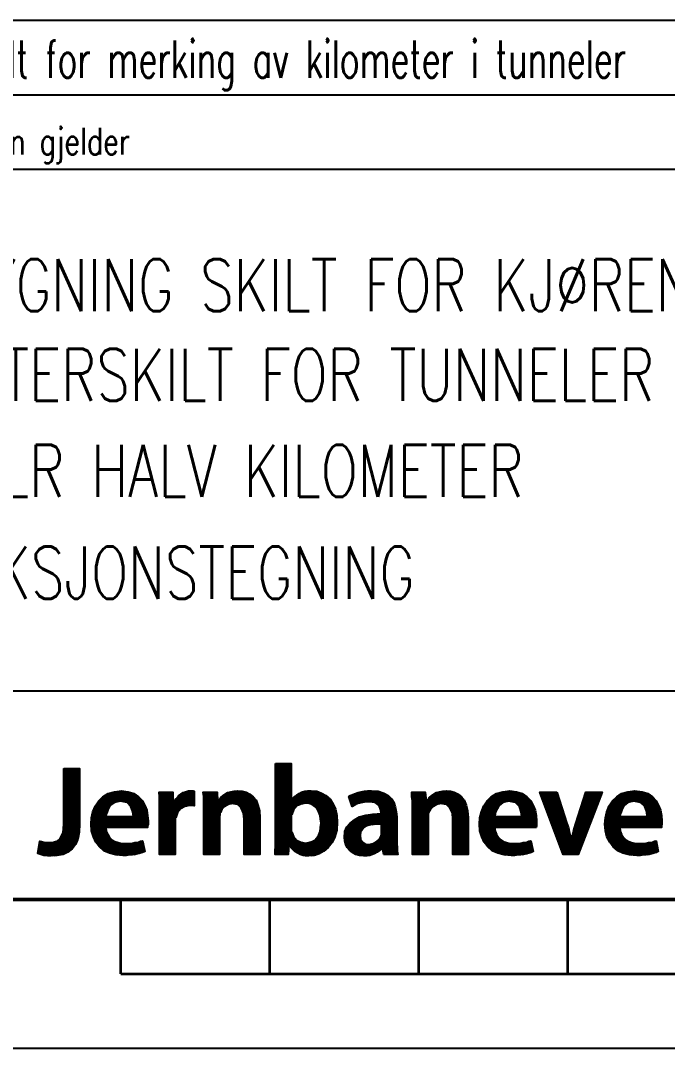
# Model space of a CAD drawing. Header units: millimetres. Extents: x 0 to 1050, y 0 to 1485.
# Drawn here: x 241.3 to 458.5, y 0 to 345 of the extents above; entities that cross this region are included whole.
import ezdxf
from ezdxf.enums import TextEntityAlignment as Align

# ---------------------------------------------------------------- set-up
doc = ezdxf.new("R2010")
doc.units = ezdxf.units.MM
doc.header["$LTSCALE"] = 5
doc.layers.add('AM_0', color=7, linetype='Continuous', lineweight=50)
doc.layers.add('AM_BOR', color=7, linetype='Continuous', lineweight=50)
for name, color, linetype in [('TITT-018', 4, 'Continuous'), ('TITT-035', 7, 'Continuous'), ('TITT-050', 5, 'Continuous'), ('TITT-TEKST18', 4, 'Continuous'), ('TITT-TEKST25', 2, 'Continuous'), ('TITT-TEKST35', 7, 'Continuous'), ('TITT-TEKST50', 5, 'Continuous')]:
    doc.layers.add(name, color=color, linetype=linetype)
doc.styles.add('TITTEL', font='romans.shx', dxfattribs={"width": 0.65})

# ---------------------------------------------------------------- blocks, each defined once
blk = doc.blocks.new('ISO_A4')
blk.add_line((10, 10), (200, 10))
at = {"layer": 'AM_BOR', "color": 140, "lineweight": 35}
for p, q in [((55, 5), (55, 10)), ((65, 5), (65, 10)), ((75, 5), (75, 10)), ((85, 5), (85, 10)), ((55, 5), (155, 5))]:
    blk.add_line(p, q, dxfattribs=at)
at = {"layer": 'AM_BOR', "color": 1, "lineweight": 25}
blk.add_line((210, 0), (0, 0), dxfattribs=at)
blk = doc.blocks.new('*X5')
at = {"color": 0}
for p, q in [((1227.044, 64.384), (1228.322, 65.662)), ((1227.044, 64.561), (1228.145, 65.662)), ((1227.044, 64.738), (1227.968, 65.662)), ((1227.044, 64.914), (1227.792, 65.662)), ((1227.044, 65.091), (1227.615, 65.662)), ((1227.044, 65.268), (1227.438, 65.662)), ((1227.044, 65.445), (1227.261, 65.662)), ((1227.044, 65.621), (1227.085, 65.662)), ((1245.538, 64.846), (1246.769, 66.077)), ((1245.538, 65.023), (1246.592, 66.077)), ((1245.538, 65.2), (1246.415, 66.077)), ((1245.538, 65.377), (1246.238, 66.077)), ((1245.538, 65.553), (1246.062, 66.077)), ((1245.538, 65.73), (1245.885, 66.077)), ((1245.538, 65.907), (1245.708, 66.077)), ((1245.538, 64.67), (1246.909, 66.041)), ((1245.538, 64.493), (1246.909, 65.864)), ((1245.538, 64.316), (1246.909, 65.687)), ((1227.044, 64.207), (1228.416, 65.579)), ((1227.044, 64.03), (1228.416, 65.402)), ((1227.044, 63.854), (1228.416, 65.225)), ((1227.044, 63.677), (1228.416, 65.048)), ((1227.044, 63.5), (1228.416, 64.872)), ((1227.044, 63.323), (1228.416, 64.695)), ((1245.538, 64.139), (1246.909, 65.511)), ((1245.538, 63.962), (1246.909, 65.334)), ((1245.538, 63.786), (1246.909, 65.157)), ((1245.538, 63.609), (1246.909, 64.98)), ((1245.538, 63.432), (1246.909, 64.804)), ((1227.044, 63.147), (1228.416, 64.518)), ((1227.044, 62.97), (1228.416, 64.341)), ((1227.044, 62.793), (1228.416, 64.164)), ((1227.044, 62.616), (1228.416, 63.988)), ((1227.044, 62.439), (1228.416, 63.811)), ((1245.538, 63.255), (1246.909, 64.627)), ((1245.538, 63.079), (1246.909, 64.45)), ((1245.538, 62.902), (1246.909, 64.273)), ((1245.538, 62.725), (1246.909, 64.096)), ((1245.538, 62.548), (1246.909, 63.92)), ((1227.044, 62.263), (1228.416, 63.634)), ((1227.044, 62.086), (1228.416, 63.457)), ((1227.044, 61.909), (1228.416, 63.281)), ((1227.044, 61.732), (1228.416, 63.104)), ((1227.044, 61.556), (1228.416, 62.927)), ((1229.417, 60.746), (1232.341, 63.67)), ((1229.423, 60.929), (1232.186, 63.692)), ((1229.438, 61.121), (1232.018, 63.701)), ((1229.453, 61.312), (1231.814, 63.674)), ((1229.5, 61.537), (1231.61, 63.647)), ((1229.553, 61.766), (1231.396, 63.609)), ((1229.643, 62.033), (1231.14, 63.53)), ((1229.77, 62.336), (1230.863, 63.43)), ((1230.053, 62.797), (1230.205, 62.949)), ((1231.551, 62.703), (1232.496, 63.648)), ((1231.79, 62.766), (1232.65, 63.626)), ((1231.994, 62.793), (1232.783, 63.582)), ((1232.14, 62.762), (1232.916, 63.538)), ((1232.285, 62.731), (1233.049, 63.494)), ((1232.431, 62.7), (1233.175, 63.444)), ((1232.575, 62.666), (1233.279, 63.371)), ((1232.663, 62.578), (1233.383, 63.298)), ((1232.751, 62.49), (1233.487, 63.225)), ((1232.84, 62.401), (1233.588, 63.149)), ((1232.917, 62.302), (1233.676, 63.061)), ((1232.964, 62.172), (1233.765, 62.973)), ((1235.364, 63.511), (1235.436, 63.584)), ((1235.382, 63.352), (1235.613, 63.584)), ((1235.398, 60.893), (1238.213, 63.708)), ((1235.398, 61.07), (1238.036, 63.708)), ((1235.398, 60.716), (1238.376, 63.695)), ((1235.398, 61.247), (1237.823, 63.672)), ((1235.398, 62.484), (1236.497, 63.584)), ((1235.398, 62.661), (1236.32, 63.584)), ((1235.398, 62.838), (1236.144, 63.584)), ((1235.398, 63.015), (1235.967, 63.584)), ((1235.398, 63.191), (1235.79, 63.584)), ((1235.398, 60.54), (1238.431, 63.573)), ((1235.398, 62.307), (1236.566, 63.475)), ((1235.398, 60.363), (1238.431, 63.397)), ((1235.398, 62.131), (1236.572, 63.305)), ((1235.398, 61.954), (1236.579, 63.135)), ((1235.398, 61.777), (1236.586, 62.965)), ((1236.738, 62.764), (1237.543, 63.569)), ((1237.484, 62.272), (1238.431, 63.22)), ((1237.757, 62.368), (1238.431, 63.043)), ((1239.231, 63.49), (1239.326, 63.584)), ((1239.249, 63.331), (1239.502, 63.584)), ((1239.263, 60.692), (1242.276, 63.706)), ((1239.263, 60.516), (1242.435, 63.688)), ((1239.263, 60.869), (1242.08, 63.687)), ((1239.263, 61.046), (1241.877, 63.66)), ((1239.263, 61.223), (1241.671, 63.631)), ((1239.263, 62.46), (1240.386, 63.584)), ((1239.263, 62.637), (1240.209, 63.584)), ((1239.263, 62.814), (1240.033, 63.584)), ((1239.263, 62.99), (1239.856, 63.584)), ((1239.263, 63.167), (1239.679, 63.584)), ((1239.263, 61.399), (1241.417, 63.554)), ((1239.263, 62.283), (1240.433, 63.454)), ((1239.263, 62.107), (1240.442, 63.286)), ((1239.263, 61.93), (1240.451, 63.118)), ((1239.263, 61.753), (1240.46, 62.95)), ((1240.596, 62.909), (1240.989, 63.302)), ((1241.44, 62.516), (1242.594, 63.671)), ((1241.667, 62.567), (1242.74, 63.639)), ((1241.848, 62.571), (1242.881, 63.604)), ((1242, 62.546), (1243.012, 63.558)), ((1242.151, 62.52), (1243.13, 63.499)), ((1242.283, 62.475), (1243.248, 63.44)), ((1242.371, 62.387), (1243.352, 63.368)), ((1242.46, 62.298), (1243.447, 63.286)), ((1242.547, 62.209), (1243.542, 63.204)), ((1242.602, 62.088), (1243.63, 63.115)), ((1242.658, 61.966), (1243.712, 63.02)), ((1242.713, 61.845), (1243.793, 62.925)), ((1245.538, 62.371), (1246.909, 63.743)), ((1245.538, 60.604), (1248.643, 63.708)), ((1245.538, 60.78), (1248.466, 63.708)), ((1245.538, 60.957), (1248.274, 63.693)), ((1245.538, 61.134), (1248.053, 63.649)), ((1245.538, 62.195), (1246.909, 63.566)), ((1245.538, 61.311), (1247.792, 63.565)), ((1245.538, 62.018), (1246.909, 63.389)), ((1245.538, 61.841), (1246.909, 63.213)), ((1245.538, 61.664), (1246.909, 63.036)), ((1246.944, 62.894), (1247.35, 63.3)), ((1247.571, 62.46), (1248.807, 63.696)), ((1247.856, 62.568), (1248.97, 63.682)), ((1248.077, 62.612), (1249.133, 63.669)), ((1248.257, 62.615), (1249.264, 63.623)), ((1248.414, 62.596), (1249.39, 63.572)), ((1248.558, 62.563), (1249.516, 63.522)), ((1248.691, 62.519), (1249.635, 63.464)), ((1248.806, 62.458), (1249.749, 63.401)), ((1248.912, 62.387), (1249.863, 63.337)), ((1249.013, 62.311), (1249.97, 63.268)), ((1249.101, 62.223), (1250.064, 63.185)), ((1249.19, 62.134), (1250.158, 63.102)), ((1249.245, 62.013), (1250.251, 63.019)), ((1249.298, 61.889), (1250.337, 62.928)), ((1251.962, 63.138), (1252.124, 63.301)), ((1252.006, 63.006), (1252.419, 63.419)), ((1252.05, 62.873), (1252.694, 63.517)), ((1252.094, 62.741), (1252.959, 63.606)), ((1252.138, 62.608), (1253.179, 63.648)), ((1252.183, 62.475), (1253.385, 63.678)), ((1252.227, 62.343), (1253.591, 63.707)), ((1252.593, 62.533), (1253.769, 63.708)), ((1252.856, 62.618), (1253.945, 63.708)), ((1253.079, 62.665), (1254.11, 63.696)), ((1253.311, 62.72), (1254.275, 63.684)), ((1253.52, 62.753), (1254.44, 63.672)), ((1253.695, 62.751), (1254.587, 63.643)), ((1253.85, 62.729), (1254.72, 63.598)), ((1254.005, 62.707), (1254.852, 63.554)), ((1254.159, 62.685), (1254.985, 63.51)), ((1254.297, 62.645), (1255.103, 63.451)), ((1254.398, 62.57), (1255.216, 63.388)), ((1254.499, 62.494), (1255.33, 63.325)), ((1254.599, 62.417), (1255.431, 63.249)), ((1254.647, 62.288), (1255.519, 63.161)), ((1254.695, 62.16), (1255.608, 63.072)), ((1254.732, 62.02), (1255.692, 62.98)), ((1257.465, 63.339), (1257.71, 63.584)), ((1257.465, 63.515), (1257.534, 63.584)), ((1257.47, 63.167), (1257.887, 63.584)), ((1257.488, 63.007), (1258.064, 63.584)), ((1257.505, 62.848), (1258.241, 63.584)), ((1257.507, 60.728), (1260.485, 63.707)), ((1257.507, 60.552), (1260.645, 63.69)), ((1257.507, 60.905), (1260.283, 63.681)), ((1257.507, 61.082), (1260.079, 63.654)), ((1257.507, 61.259), (1259.872, 63.624)), ((1257.507, 62.496), (1258.594, 63.584)), ((1257.507, 62.673), (1258.417, 63.584)), ((1257.507, 61.436), (1259.6, 63.529)), ((1257.507, 62.319), (1258.642, 63.455)), ((1257.507, 62.143), (1258.659, 63.295)), ((1257.507, 61.966), (1258.676, 63.135)), ((1257.507, 61.789), (1258.693, 62.975)), ((1258.948, 63.054), (1259.075, 63.181)), ((1259.638, 62.506), (1260.802, 63.671)), ((1259.865, 62.556), (1260.947, 63.638)), ((1260.061, 62.576), (1261.088, 63.603)), ((1260.213, 62.551), (1261.219, 63.556)), ((1260.365, 62.526), (1261.336, 63.497)), ((1260.509, 62.493), (1261.454, 63.439)), ((1260.597, 62.405), (1261.557, 63.365)), ((1260.686, 62.316), (1261.653, 63.283)), ((1260.774, 62.228), (1261.748, 63.202)), ((1260.835, 62.112), (1261.835, 63.112)), ((1260.89, 61.991), (1261.917, 63.017)), ((1260.946, 61.869), (1261.998, 62.922)), ((1263.369, 60.758), (1266.284, 63.672)), ((1263.377, 60.942), (1266.129, 63.694)), ((1263.392, 61.134), (1265.958, 63.699)), ((1263.407, 61.325), (1265.754, 63.672)), ((1263.457, 61.552), (1265.55, 63.645)), ((1263.51, 61.782), (1265.331, 63.603)), ((1263.605, 62.054), (1265.076, 63.525)), ((1263.731, 62.357), (1264.783, 63.408)), ((1265.486, 62.697), (1266.438, 63.65)), ((1265.729, 62.764), (1266.593, 63.627)), ((1265.935, 62.793), (1266.728, 63.585)), ((1266.083, 62.764), (1266.86, 63.541)), ((1266.229, 62.733), (1266.993, 63.497)), ((1266.374, 62.702), (1267.121, 63.449)), ((1266.52, 62.671), (1267.225, 63.376)), ((1266.61, 62.584), (1267.329, 63.303)), ((1266.699, 62.496), (1267.433, 63.23)), ((1266.787, 62.407), (1267.535, 63.155)), ((1266.867, 62.311), (1267.623, 63.067)), ((1266.914, 62.181), (1267.712, 62.979)), ((1268.651, 63.565), (1268.67, 63.584)), ((1268.7, 63.436), (1268.847, 63.584)), ((1268.748, 63.307), (1269.024, 63.584)), ((1268.796, 63.179), (1269.201, 63.584)), ((1268.844, 63.05), (1269.378, 63.584)), ((1268.892, 62.921), (1269.554, 63.584)), ((1268.94, 62.793), (1269.731, 63.584)), ((1268.988, 62.664), (1269.908, 63.584)), ((1269.036, 62.535), (1270.085, 63.584)), ((1269.085, 62.407), (1270.17, 63.492)), ((1269.133, 62.278), (1270.212, 63.358)), ((1269.181, 62.15), (1270.255, 63.224)), ((1269.229, 62.021), (1270.298, 63.09)), ((1269.277, 61.892), (1270.34, 62.956)), ((1271.822, 60.902), (1273.832, 62.912)), ((1271.905, 61.161), (1273.941, 63.197)), ((1271.987, 61.42), (1274.05, 63.483)), ((1272.07, 61.68), (1273.974, 63.584)), ((1272.152, 61.939), (1273.797, 63.584)), ((1272.235, 62.198), (1273.62, 63.584)), ((1272.317, 62.457), (1273.443, 63.584)), ((1272.4, 62.717), (1273.267, 63.584)), ((1272.482, 62.976), (1273.09, 63.584)), ((1272.565, 63.235), (1272.913, 63.584)), ((1272.647, 63.495), (1272.736, 63.584)), ((1274.34, 60.768), (1277.242, 63.67)), ((1274.35, 60.955), (1277.086, 63.691)), ((1274.365, 61.146), (1276.922, 63.704)), ((1274.379, 61.338), (1276.718, 63.677)), ((1274.432, 61.567), (1276.514, 63.65)), ((1274.485, 61.797), (1276.305, 63.617)), ((1274.585, 62.073), (1276.05, 63.538)), ((1274.711, 62.376), (1275.794, 63.46)), ((1276.461, 62.712), (1277.398, 63.649)), ((1276.694, 62.769), (1277.554, 63.629)), ((1276.892, 62.79), (1277.691, 63.588)), ((1277.038, 62.759), (1277.823, 63.544)), ((1277.183, 62.728), (1277.956, 63.5)), ((1277.329, 62.696), (1278.086, 63.453)), ((1277.468, 62.658), (1278.19, 63.381)), ((1277.561, 62.575), (1278.294, 63.308)), ((1277.655, 62.492), (1278.398, 63.235)), ((1277.748, 62.409), (1278.501, 63.161)), ((1277.835, 62.319), (1278.589, 63.073)), ((1277.883, 62.189), (1278.678, 62.984)), ((1277.93, 62.06), (1278.766, 62.896)), ((1227.027, 60.655), (1228.416, 62.043)), ((1227.044, 61.379), (1228.416, 62.75)), ((1227.044, 61.202), (1228.416, 62.573)), ((1227.044, 61.025), (1228.416, 62.397)), ((1227.044, 60.848), (1228.416, 62.22)), ((1229.429, 60.581), (1230.876, 62.028)), ((1232.184, 60.508), (1234.105, 62.429)), ((1232.361, 60.508), (1234.156, 62.303)), ((1232.538, 60.508), (1234.207, 62.177)), ((1232.715, 60.508), (1234.257, 62.051)), ((1233.011, 62.042), (1233.853, 62.884)), ((1233.058, 61.913), (1233.928, 62.782)), ((1233.082, 61.76), (1233.987, 62.665)), ((1233.098, 61.599), (1234.046, 62.547)), ((1235.398, 61.6), (1236.593, 62.795)), ((1235.398, 61.424), (1236.6, 62.626)), ((1237.977, 62.412), (1238.431, 62.866)), ((1238.162, 62.42), (1238.431, 62.69)), ((1238.339, 62.42), (1238.431, 62.513)), ((1239.263, 61.576), (1240.468, 62.782)), ((1242.757, 61.712), (1243.859, 62.814)), ((1242.769, 61.548), (1243.91, 62.688)), ((1242.782, 61.383), (1243.96, 62.562)), ((1242.795, 61.219), (1244.008, 62.432)), ((1242.795, 61.043), (1244.043, 62.291)), ((1242.795, 60.866), (1244.078, 62.149)), ((1242.795, 60.689), (1244.114, 62.008)), ((1245.538, 61.488), (1246.909, 62.859)), ((1249.351, 61.765), (1250.403, 62.817)), ((1249.404, 61.641), (1250.469, 62.707)), ((1249.449, 61.51), (1250.536, 62.596)), ((1249.469, 61.353), (1250.596, 62.48)), ((1249.488, 61.195), (1250.651, 62.358)), ((1249.508, 61.038), (1250.706, 62.237)), ((1249.527, 60.881), (1250.762, 62.115)), ((1253.772, 60.706), (1255.828, 62.762)), ((1253.984, 60.741), (1255.892, 62.65)), ((1254.188, 60.769), (1255.937, 62.517)), ((1254.39, 60.794), (1255.981, 62.385)), ((1254.572, 60.799), (1256.02, 62.247)), ((1254.749, 60.799), (1256.05, 62.1)), ((1254.754, 61.865), (1255.76, 62.871)), ((1257.507, 61.612), (1258.71, 62.815)), ((1260.998, 61.745), (1262.063, 62.81)), ((1261.011, 61.581), (1262.114, 62.684)), ((1261.024, 61.417), (1262.164, 62.558)), ((1261.036, 61.253), (1262.211, 62.428)), ((1261.039, 61.079), (1262.247, 62.286)), ((1261.039, 60.902), (1262.282, 62.145)), ((1261.039, 60.725), (1262.317, 62.004)), ((1263.381, 60.593), (1264.89, 62.102)), ((1264.028, 62.83), (1264.049, 62.852)), ((1266.125, 60.508), (1268.054, 62.437)), ((1266.302, 60.508), (1268.106, 62.312)), ((1266.479, 60.508), (1268.156, 62.186)), ((1266.656, 60.508), (1268.207, 62.059)), ((1266.961, 62.051), (1267.8, 62.89)), ((1267.008, 61.922), (1267.877, 62.791)), ((1267.034, 61.771), (1267.936, 62.673)), ((1267.051, 61.61), (1267.995, 62.555)), ((1269.325, 61.764), (1270.383, 62.821)), ((1269.373, 61.635), (1270.426, 62.687)), ((1269.421, 61.506), (1270.468, 62.553)), ((1269.47, 61.378), (1270.511, 62.419)), ((1269.518, 61.249), (1270.554, 62.285)), ((1269.566, 61.12), (1270.596, 62.151)), ((1269.614, 60.992), (1270.639, 62.017)), ((1271.598, 60.148), (1273.505, 62.054)), ((1271.657, 60.383), (1273.614, 62.34)), ((1271.735, 60.638), (1273.723, 62.626)), ((1274.352, 60.603), (1275.812, 62.063)), ((1277.086, 60.508), (1279.022, 62.445)), ((1277.262, 60.508), (1279.074, 62.32)), ((1277.439, 60.508), (1279.125, 62.194)), ((1277.616, 60.508), (1279.175, 62.067)), ((1277.977, 61.93), (1278.845, 62.798)), ((1278.005, 61.781), (1278.904, 62.68)), ((1278.021, 61.62), (1278.963, 62.562)), ((1225.311, 58.055), (1228.416, 61.159)), ((1226.833, 59.753), (1228.416, 61.336)), ((1226.962, 60.059), (1228.416, 61.513)), ((1226.987, 60.261), (1228.416, 61.69)), ((1227.01, 60.46), (1228.416, 61.866)), ((1229.441, 60.416), (1230.774, 61.75)), ((1229.452, 60.251), (1230.711, 61.509)), ((1229.488, 60.11), (1230.842, 61.464)), ((1229.529, 59.975), (1231.019, 61.464)), ((1229.571, 59.84), (1231.196, 61.464)), ((1229.613, 59.704), (1231.372, 61.464)), ((1229.665, 59.58), (1231.549, 61.464)), ((1230.77, 60.508), (1231.726, 61.464)), ((1230.947, 60.508), (1231.903, 61.464)), ((1231.124, 60.508), (1232.08, 61.464)), ((1231.3, 60.508), (1232.256, 61.464)), ((1231.477, 60.508), (1232.433, 61.464)), ((1231.654, 60.508), (1232.61, 61.464)), ((1231.831, 60.508), (1232.787, 61.464)), ((1232.008, 60.508), (1232.963, 61.464)), ((1232.891, 60.508), (1234.293, 61.91)), ((1233.068, 60.508), (1234.32, 61.76)), ((1233.245, 60.508), (1234.347, 61.611)), ((1233.422, 60.508), (1234.367, 61.454)), ((1233.599, 60.508), (1234.382, 61.292)), ((1233.775, 60.508), (1234.397, 61.13)), ((1235.398, 60.186), (1236.956, 61.744)), ((1235.398, 60.009), (1236.838, 61.45)), ((1235.398, 59.833), (1236.769, 61.204)), ((1239.263, 60.339), (1240.714, 61.79)), ((1239.263, 60.162), (1240.669, 61.568)), ((1239.263, 59.985), (1240.634, 61.357)), ((1239.263, 59.808), (1240.634, 61.18)), ((1242.795, 60.512), (1244.133, 61.85)), ((1242.795, 60.336), (1244.145, 61.685)), ((1242.795, 60.159), (1244.156, 61.52)), ((1242.795, 59.982), (1244.166, 61.354)), ((1242.795, 59.805), (1244.166, 61.177)), ((1245.538, 60.427), (1247.09, 61.979)), ((1245.538, 60.25), (1246.973, 61.685)), ((1245.538, 60.073), (1246.909, 61.445)), ((1245.538, 59.897), (1246.909, 61.268)), ((1247.81, 58.103), (1250.923, 61.215)), ((1249.211, 59.681), (1250.911, 61.38)), ((1249.412, 60.058), (1250.899, 61.545)), ((1249.461, 60.284), (1250.866, 61.689)), ((1249.483, 60.483), (1250.833, 61.833)), ((1249.505, 60.682), (1250.8, 61.977)), ((1251.573, 59.568), (1253.619, 61.614)), ((1251.573, 59.744), (1253.41, 61.582)), ((1251.589, 59.937), (1253.155, 61.503)), ((1251.596, 59.414), (1253.823, 61.641)), ((1251.605, 60.13), (1252.899, 61.424)), ((1251.625, 59.266), (1254.027, 61.668)), ((1251.66, 59.125), (1254.217, 61.681)), ((1251.701, 58.988), (1254.405, 61.693)), ((1251.721, 60.422), (1252.513, 61.215)), ((1253.524, 60.635), (1254.593, 61.704)), ((1254.759, 59.748), (1256.135, 61.125)), ((1254.805, 60.679), (1256.079, 61.953)), ((1254.805, 60.502), (1256.101, 61.798)), ((1254.805, 60.325), (1256.116, 61.636)), ((1254.805, 60.148), (1256.131, 61.474)), ((1254.805, 59.972), (1256.135, 61.302)), ((1257.507, 60.375), (1258.908, 61.776)), ((1257.507, 60.198), (1258.878, 61.57)), ((1257.507, 60.021), (1258.878, 61.393)), ((1257.507, 59.845), (1258.878, 61.216)), ((1261.039, 60.549), (1262.336, 61.845)), ((1261.039, 60.372), (1262.348, 61.68)), ((1261.039, 60.195), (1262.359, 61.515)), ((1261.039, 60.018), (1262.369, 61.348)), ((1261.039, 59.841), (1262.369, 61.171)), ((1263.393, 60.428), (1264.763, 61.798)), ((1263.405, 60.263), (1264.719, 61.577)), ((1263.438, 60.119), (1264.783, 61.464)), ((1263.48, 59.984), (1264.96, 61.464)), ((1263.521, 59.849), (1265.137, 61.464)), ((1263.563, 59.714), (1265.314, 61.464)), ((1263.615, 59.588), (1265.49, 61.464)), ((1264.711, 60.508), (1265.667, 61.464)), ((1264.888, 60.508), (1265.844, 61.464)), ((1265.065, 60.508), (1266.021, 61.464)), ((1265.242, 60.508), (1266.197, 61.464)), ((1265.418, 60.508), (1266.374, 61.464)), ((1265.595, 60.508), (1266.551, 61.464)), ((1265.772, 60.508), (1266.728, 61.464)), ((1265.949, 60.508), (1266.905, 61.464)), ((1266.833, 60.508), (1268.244, 61.92)), ((1267.009, 60.508), (1268.271, 61.77)), ((1267.186, 60.508), (1268.299, 61.621)), ((1267.363, 60.508), (1268.319, 61.465)), ((1267.54, 60.508), (1268.334, 61.303)), ((1267.716, 60.508), (1268.349, 61.141)), ((1269.662, 60.863), (1270.682, 61.883)), ((1269.71, 60.734), (1270.724, 61.749)), ((1269.758, 60.606), (1270.767, 61.614)), ((1269.806, 60.477), (1270.81, 61.48)), ((1269.855, 60.348), (1270.852, 61.346)), ((1269.903, 60.22), (1270.895, 61.212)), ((1271.422, 59.44), (1273.177, 61.196)), ((1271.48, 59.676), (1273.286, 61.482)), ((1271.539, 59.912), (1273.395, 61.768)), ((1274.364, 60.438), (1275.714, 61.789)), ((1274.375, 60.273), (1275.641, 61.539)), ((1274.401, 60.122), (1275.743, 61.464)), ((1274.435, 59.979), (1275.92, 61.464)), ((1274.468, 59.835), (1276.097, 61.464)), ((1274.501, 59.691), (1276.274, 61.464)), ((1274.56, 59.574), (1276.45, 61.464)), ((1275.671, 60.508), (1276.627, 61.464)), ((1275.848, 60.508), (1276.804, 61.464)), ((1276.025, 60.508), (1276.981, 61.464)), ((1276.202, 60.508), (1277.158, 61.464)), ((1276.379, 60.508), (1277.334, 61.464)), ((1276.555, 60.508), (1277.511, 61.464)), ((1276.732, 60.508), (1277.688, 61.464)), ((1276.909, 60.508), (1277.865, 61.464)), ((1277.793, 60.508), (1279.214, 61.929)), ((1277.97, 60.508), (1279.241, 61.78)), ((1278.146, 60.508), (1279.268, 61.63)), ((1278.323, 60.508), (1279.29, 61.475)), ((1278.5, 60.508), (1279.305, 61.313)), ((1278.677, 60.508), (1279.319, 61.151)), ((1225.469, 58.035), (1228.416, 60.982)), ((1225.626, 58.016), (1228.416, 60.806)), ((1225.802, 58.015), (1228.405, 60.618)), ((1225.983, 58.02), (1228.394, 60.43)), ((1226.175, 58.034), (1228.383, 60.243)), ((1229.72, 59.459), (1230.709, 60.447)), ((1229.776, 59.337), (1230.729, 60.29)), ((1233.952, 60.508), (1234.4, 60.956)), ((1234.129, 60.508), (1234.4, 60.78)), ((1234.306, 60.508), (1234.359, 60.561)), ((1235.398, 59.656), (1236.769, 61.027)), ((1235.398, 59.479), (1236.769, 60.85)), ((1235.398, 59.302), (1236.769, 60.674)), ((1235.398, 59.125), (1236.769, 60.497)), ((1235.398, 58.949), (1236.769, 60.32)), ((1239.263, 59.632), (1240.634, 61.003)), ((1239.263, 59.455), (1240.634, 60.826)), ((1239.263, 59.278), (1240.634, 60.65)), ((1239.263, 59.101), (1240.634, 60.473)), ((1239.263, 58.925), (1240.634, 60.296)), ((1242.795, 59.629), (1244.166, 61)), ((1242.795, 59.452), (1244.166, 60.823)), ((1242.795, 59.275), (1244.166, 60.646)), ((1242.795, 59.098), (1244.166, 60.47)), ((1242.795, 58.921), (1244.166, 60.293)), ((1245.537, 58.835), (1246.909, 60.207)), ((1245.538, 59.72), (1246.909, 61.091)), ((1245.538, 59.543), (1246.909, 60.914)), ((1245.538, 59.366), (1246.909, 60.738)), ((1245.538, 59.189), (1246.909, 60.561)), ((1245.538, 59.013), (1246.909, 60.384)), ((1247.942, 58.058), (1250.934, 61.05)), ((1248.093, 58.032), (1250.935, 60.874)), ((1248.252, 58.015), (1250.924, 60.687)), ((1248.429, 58.015), (1250.913, 60.499)), ((1248.622, 58.031), (1250.902, 60.311)), ((1253.209, 58.021), (1256.135, 60.948)), ((1253.379, 58.015), (1256.135, 60.771)), ((1253.563, 58.023), (1256.135, 60.594)), ((1253.778, 58.06), (1256.135, 60.418)), ((1254.046, 58.152), (1256.135, 60.241)), ((1257.507, 59.668), (1258.878, 61.039)), ((1257.507, 59.491), (1258.878, 60.862)), ((1257.507, 59.314), (1258.878, 60.686)), ((1257.507, 59.137), (1258.878, 60.509)), ((1257.507, 58.961), (1258.878, 60.332)), ((1261.039, 59.665), (1262.369, 60.995)), ((1261.039, 59.488), (1262.369, 60.818)), ((1261.039, 59.311), (1262.369, 60.641)), ((1261.039, 59.134), (1262.369, 60.464)), ((1261.039, 58.958), (1262.369, 60.287)), ((1263.67, 59.467), (1264.698, 60.495)), ((1263.725, 59.345), (1264.718, 60.338)), ((1267.893, 60.508), (1268.353, 60.969)), ((1268.07, 60.508), (1268.353, 60.792)), ((1268.247, 60.508), (1268.344, 60.606)), ((1269.951, 60.091), (1270.938, 61.078)), ((1269.999, 59.962), (1270.98, 60.944)), ((1270.047, 59.834), (1271.023, 60.81)), ((1270.095, 59.705), (1271.068, 60.678)), ((1270.143, 59.576), (1271.112, 60.545)), ((1270.191, 59.448), (1271.152, 60.409)), ((1270.239, 59.319), (1271.188, 60.267)), ((1270.576, 58.419), (1273.068, 60.91)), ((1270.624, 58.29), (1272.959, 60.624)), ((1270.673, 58.161), (1272.85, 60.338)), ((1274.623, 59.46), (1275.631, 60.468)), ((1274.685, 59.345), (1275.651, 60.311)), ((1278.853, 60.508), (1279.325, 60.98)), ((1279.03, 60.508), (1279.325, 60.803)), ((1279.207, 60.508), (1279.283, 60.585)), ((1226.366, 58.049), (1228.365, 60.048)), ((1226.568, 58.074), (1228.321, 59.827)), ((1226.78, 58.109), (1228.277, 59.606)), ((1227.013, 58.165), (1228.193, 59.346)), ((1229.832, 59.216), (1230.757, 60.142)), ((1229.91, 59.118), (1230.811, 60.018)), ((1229.989, 59.02), (1230.864, 59.895)), ((1230.067, 58.922), (1230.933, 59.787)), ((1230.146, 58.824), (1231.004, 59.681)), ((1230.237, 58.737), (1231.084, 59.585)), ((1230.33, 58.654), (1231.173, 59.497)), ((1230.424, 58.571), (1231.265, 59.412)), ((1230.517, 58.488), (1231.371, 59.342)), ((1232.573, 58.069), (1233.832, 59.327)), ((1235.398, 58.772), (1236.769, 60.143)), ((1235.398, 58.595), (1236.769, 59.967)), ((1235.398, 58.418), (1236.769, 59.79)), ((1235.398, 58.242), (1236.769, 59.613)), ((1235.472, 58.14), (1236.769, 59.436)), ((1239.263, 58.748), (1240.634, 60.119)), ((1239.263, 58.571), (1240.634, 59.942)), ((1239.263, 58.394), (1240.634, 59.766)), ((1239.263, 58.217), (1240.634, 59.589)), ((1239.361, 58.14), (1240.634, 59.412)), ((1242.795, 58.745), (1244.166, 60.116)), ((1242.795, 58.568), (1244.166, 59.939)), ((1242.795, 58.391), (1244.166, 59.763)), ((1242.795, 58.214), (1244.166, 59.586)), ((1242.897, 58.14), (1244.166, 59.409)), ((1245.496, 58.441), (1247.012, 59.956)), ((1245.496, 58.264), (1247.066, 59.834)), ((1245.514, 58.636), (1246.957, 60.078)), ((1245.549, 58.14), (1247.122, 59.713)), ((1245.725, 58.14), (1247.197, 59.612)), ((1246.739, 58.977), (1247.273, 59.511)), ((1246.81, 58.87), (1247.349, 59.41)), ((1246.881, 58.764), (1247.461, 59.344)), ((1247.681, 58.15), (1248.846, 59.316)), ((1248.816, 58.049), (1250.848, 60.08)), ((1249.037, 58.093), (1250.777, 59.832)), ((1249.281, 58.159), (1250.667, 59.545)), ((1251.759, 58.87), (1252.976, 60.087)), ((1251.82, 58.754), (1252.946, 59.881)), ((1251.901, 58.658), (1252.947, 59.705)), ((1251.981, 58.562), (1252.967, 59.548)), ((1252.069, 58.473), (1253.012, 59.416)), ((1252.166, 58.393), (1253.083, 59.31)), ((1254.399, 58.328), (1256.135, 60.064)), ((1254.909, 58.661), (1256.135, 59.887)), ((1254.938, 58.514), (1256.135, 59.711)), ((1254.968, 58.366), (1256.135, 59.534)), ((1254.997, 58.219), (1256.135, 59.357)), ((1257.507, 58.784), (1258.878, 60.155)), ((1257.507, 58.607), (1258.878, 59.979)), ((1257.507, 58.43), (1258.878, 59.802)), ((1257.507, 58.254), (1258.878, 59.625)), ((1257.569, 58.14), (1258.878, 59.448)), ((1261.039, 58.781), (1262.369, 60.111)), ((1261.039, 58.604), (1262.369, 59.934)), ((1261.039, 58.427), (1262.369, 59.757)), ((1261.039, 58.251), (1262.369, 59.58)), ((1261.105, 58.14), (1262.369, 59.404)), ((1263.78, 59.224), (1264.737, 60.181)), ((1263.858, 59.125), (1264.789, 60.056)), ((1263.937, 59.027), (1264.842, 59.932)), ((1264.015, 58.929), (1264.906, 59.819)), ((1264.094, 58.83), (1264.977, 59.713)), ((1264.183, 58.743), (1265.052, 59.612)), ((1264.277, 58.66), (1265.141, 59.524)), ((1264.371, 58.577), (1265.229, 59.435)), ((1264.464, 58.494), (1265.327, 59.356)), ((1266.512, 58.067), (1267.769, 59.323)), ((1270.288, 59.19), (1271.223, 60.126)), ((1270.336, 59.062), (1271.258, 59.985)), ((1270.384, 58.933), (1271.294, 59.843)), ((1270.432, 58.805), (1271.329, 59.702)), ((1270.48, 58.676), (1271.364, 59.56)), ((1270.528, 58.547), (1271.4, 59.419)), ((1270.828, 58.14), (1272.741, 60.053)), ((1271.005, 58.14), (1272.632, 59.767)), ((1271.181, 58.14), (1272.522, 59.481)), ((1274.748, 59.231), (1275.675, 60.159)), ((1274.819, 59.126), (1275.728, 60.035)), ((1274.892, 59.022), (1275.781, 59.911)), ((1274.965, 58.918), (1275.848, 59.801)), ((1275.038, 58.814), (1275.919, 59.695)), ((1275.134, 58.733), (1275.997, 59.597)), ((1275.232, 58.655), (1276.086, 59.509)), ((1275.33, 58.576), (1276.176, 59.422)), ((1275.428, 58.497), (1276.282, 59.351)), ((1277.47, 58.065), (1278.725, 59.32)), ((1224.769, 58.219), (1225.728, 59.179)), ((1224.788, 58.416), (1225.551, 59.179)), ((1224.82, 58.625), (1225.399, 59.203)), ((1224.853, 58.834), (1225.249, 59.23)), ((1224.885, 59.042), (1225.102, 59.26)), ((1224.901, 58.175), (1225.905, 59.179)), ((1224.917, 59.251), (1224.96, 59.294)), ((1225.035, 58.132), (1226.099, 59.196)), ((1225.172, 58.093), (1226.372, 59.292)), ((1227.367, 58.342), (1228.046, 59.022)), ((1230.636, 58.43), (1231.477, 59.271)), ((1230.761, 58.378), (1231.611, 59.228)), ((1230.886, 58.326), (1231.748, 59.188)), ((1231.011, 58.274), (1231.886, 59.149)), ((1231.144, 58.23), (1232.023, 59.11)), ((1231.279, 58.189), (1232.186, 59.095)), ((1231.414, 58.147), (1232.362, 59.095)), ((1231.549, 58.106), (1232.539, 59.095)), ((1231.709, 58.089), (1232.716, 59.095)), ((1231.875, 58.078), (1232.903, 59.105)), ((1232.041, 58.067), (1233.132, 59.158)), ((1232.207, 58.056), (1233.329, 59.179)), ((1232.384, 58.056), (1233.526, 59.199)), ((1232.779, 58.098), (1233.924, 59.243)), ((1232.956, 58.098), (1233.955, 59.097)), ((1233.154, 58.119), (1233.987, 58.952)), ((1233.369, 58.158), (1234.018, 58.807)), ((1233.625, 58.237), (1234.05, 58.662)), ((1233.863, 58.298), (1234.082, 58.517)), ((1235.649, 58.14), (1236.769, 59.259)), ((1235.826, 58.14), (1236.769, 59.083)), ((1236.003, 58.14), (1236.769, 58.906)), ((1236.179, 58.14), (1236.769, 58.729)), ((1236.356, 58.14), (1236.769, 58.552)), ((1239.538, 58.14), (1240.634, 59.235)), ((1239.715, 58.14), (1240.634, 59.059)), ((1239.892, 58.14), (1240.634, 58.882)), ((1240.069, 58.14), (1240.634, 58.705)), ((1240.245, 58.14), (1240.634, 58.528)), ((1243.074, 58.14), (1244.166, 59.232)), ((1243.251, 58.14), (1244.166, 59.055)), ((1243.427, 58.14), (1244.166, 58.879)), ((1243.604, 58.14), (1244.166, 58.702)), ((1243.781, 58.14), (1244.166, 58.525)), ((1245.902, 58.14), (1246.7, 58.937)), ((1246.079, 58.14), (1246.69, 58.751)), ((1246.256, 58.14), (1246.681, 58.565)), ((1246.962, 58.669), (1247.583, 59.29)), ((1247.05, 58.58), (1247.705, 59.236)), ((1247.139, 58.492), (1247.846, 59.199)), ((1247.227, 58.404), (1247.993, 59.17)), ((1247.34, 58.34), (1248.14, 59.14)), ((1247.458, 58.281), (1248.34, 59.163)), ((1247.57, 58.217), (1248.566, 59.213)), ((1249.656, 58.358), (1250.49, 59.192)), ((1252.262, 58.313), (1253.159, 59.209)), ((1252.373, 58.247), (1253.265, 59.139)), ((1252.486, 58.183), (1253.371, 59.068)), ((1252.608, 58.128), (1253.516, 59.036)), ((1252.749, 58.093), (1253.671, 59.014)), ((1252.891, 58.057), (1253.887, 59.053)), ((1253.05, 58.039), (1254.115, 59.105)), ((1255.095, 58.14), (1256.135, 59.18)), ((1255.271, 58.14), (1256.145, 59.014)), ((1255.448, 58.14), (1256.165, 58.857)), ((1255.625, 58.14), (1256.177, 58.691)), ((1255.802, 58.14), (1256.177, 58.515)), ((1257.746, 58.14), (1258.878, 59.271)), ((1257.923, 58.14), (1258.878, 59.095)), ((1258.1, 58.14), (1258.878, 58.918)), ((1258.277, 58.14), (1258.878, 58.741)), ((1258.453, 58.14), (1258.878, 58.564)), ((1261.282, 58.14), (1262.369, 59.227)), ((1261.459, 58.14), (1262.369, 59.05)), ((1261.635, 58.14), (1262.369, 58.873)), ((1261.812, 58.14), (1262.369, 58.696)), ((1261.989, 58.14), (1262.369, 58.52)), ((1264.581, 58.434), (1265.425, 59.277)), ((1264.706, 58.382), (1265.554, 59.23)), ((1264.831, 58.33), (1265.692, 59.191)), ((1264.955, 58.278), (1265.829, 59.152)), ((1265.088, 58.233), (1265.967, 59.112)), ((1265.223, 58.192), (1266.127, 59.095)), ((1265.358, 58.15), (1266.303, 59.095)), ((1265.493, 58.109), (1266.48, 59.095)), ((1265.651, 58.09), (1266.657, 59.095)), ((1265.817, 58.079), (1266.84, 59.101)), ((1265.983, 58.068), (1267.07, 59.155)), ((1266.149, 58.057), (1267.27, 59.179)), ((1266.325, 58.056), (1267.455, 59.187)), ((1266.718, 58.096), (1267.875, 59.253)), ((1266.897, 58.098), (1267.906, 59.107)), ((1267.092, 58.116), (1267.938, 58.962)), ((1267.304, 58.152), (1267.969, 58.817)), ((1267.53, 58.201), (1268.001, 58.672)), ((1267.791, 58.285), (1268.033, 58.526)), ((1271.358, 58.14), (1272.413, 59.195)), ((1271.535, 58.14), (1272.304, 58.909)), ((1271.712, 58.14), (1272.195, 58.623)), ((1275.542, 58.435), (1276.388, 59.28)), ((1275.664, 58.379), (1276.513, 59.229)), ((1275.785, 58.324), (1276.646, 59.185)), ((1275.907, 58.269), (1276.786, 59.148)), ((1276.043, 58.228), (1276.928, 59.113)), ((1276.18, 58.189), (1277.087, 59.095)), ((1276.318, 58.15), (1277.264, 59.095)), ((1276.455, 58.11), (1277.44, 59.095)), ((1276.612, 58.09), (1277.617, 59.095)), ((1276.778, 58.079), (1277.796, 59.098)), ((1276.944, 58.068), (1278.027, 59.152)), ((1277.109, 58.057), (1278.231, 59.179)), ((1277.285, 58.056), (1278.407, 59.179)), ((1277.677, 58.094), (1278.841, 59.259)), ((1277.857, 58.098), (1278.867, 59.108)), ((1278.05, 58.114), (1278.894, 58.958)), ((1278.265, 58.152), (1278.92, 58.807)), ((1278.511, 58.221), (1278.946, 58.656)), ((1278.759, 58.292), (1278.972, 58.506)), ((1236.533, 58.14), (1236.769, 58.376)), ((1236.71, 58.14), (1236.769, 58.199)), ((1240.422, 58.14), (1240.634, 58.351)), ((1240.599, 58.14), (1240.634, 58.175)), ((1243.958, 58.14), (1244.166, 58.348)), ((1244.134, 58.14), (1244.166, 58.172)), ((1246.433, 58.14), (1246.672, 58.379)), ((1246.609, 58.14), (1246.663, 58.193)), ((1255.978, 58.14), (1256.188, 58.349)), ((1256.155, 58.14), (1256.21, 58.195)), ((1258.63, 58.14), (1258.878, 58.388)), ((1258.807, 58.14), (1258.878, 58.211)), ((1262.166, 58.14), (1262.369, 58.343)), ((1262.342, 58.14), (1262.369, 58.166)), ((1271.888, 58.14), (1272.086, 58.337))]:
    blk.add_line(p, q, dxfattribs=at)
blk = doc.blocks.new('TITF_JBV02')
at = {"layer": 'TITT-018'}
for p, q in [((0, 59), (-170, 59)), ((0, 54), (-170, 54))]:
    blk.add_line(p, q, dxfattribs=at)
at = {"layer": 'TITT-035', "linetype": 'Continuous'}
for points in [[(-134.618, 9.117), (-133.565, 9.117), (-133.565, 6.628), (-133.565, 6.628), (-133.469, 6.787), (-133.342, 6.915), (-133.182, 7.011), (-133.022, 7.106), (-132.863, 7.202), (-132.639, 7.266), (-132.448, 7.298), (-132.224, 7.298), (-131.841, 7.266), (-131.522, 7.138), (-131.235, 6.979), (-130.948, 6.723), (-130.756, 6.404), (-130.597, 6.053), (-130.501, 5.638), (-130.469, 5.191), (-130.501, 4.649), (-130.629, 4.202), (-130.82, 3.819), (-131.075, 3.5), (-131.363, 3.245), (-131.682, 3.053), (-132.033, 2.957), (-132.384, 2.925), (-132.576, 2.925), (-132.767, 2.957), (-132.959, 3.021), (-133.118, 3.117), (-133.31, 3.213), (-133.437, 3.34), (-133.565, 3.468), (-133.693, 3.659), (-133.725, 3.659), (-133.757, 3.021), (-134.65, 3.021), (-134.65, 3.276), (-134.618, 3.564), (-134.618, 3.883), (-134.618, 4.202), (-134.618, 9.117)], [(-148.821, 8.798), (-147.768, 8.798), (-147.768, 5.064), (-147.8, 4.521), (-147.896, 4.042), (-148.055, 3.691), (-148.279, 3.404), (-148.566, 3.181), (-148.885, 3.021), (-149.268, 2.957), (-149.683, 2.925), (-149.906, 2.925), (-150.162, 2.957), (-150.385, 3.021), (-150.577, 3.085), (-150.449, 3.915), (-150.321, 3.883), (-150.162, 3.851), (-149.97, 3.819), (-149.811, 3.819), (-149.587, 3.819), (-149.396, 3.883), (-149.236, 3.947), (-149.077, 4.074), (-148.981, 4.266), (-148.885, 4.489), (-148.853, 4.745), (-148.821, 5.096), (-148.821, 8.798)], [(-146.013, 4.84), (-145.981, 4.585), (-145.885, 4.362), (-145.757, 4.17), (-145.598, 4.011), (-145.406, 3.883), (-145.183, 3.819), (-144.959, 3.755), (-144.704, 3.755), (-144.544, 3.755), (-144.353, 3.755), (-144.225, 3.787), (-144.066, 3.819), (-143.938, 3.819), (-143.81, 3.851), (-143.683, 3.915), (-143.555, 3.947), (-143.395, 3.213), (-143.555, 3.149), (-143.715, 3.117), (-143.874, 3.053), (-144.034, 3.021), (-144.225, 2.989), (-144.417, 2.989), (-144.64, 2.957), (-144.864, 2.957), (-145.342, 2.989), (-145.757, 3.117), (-146.14, 3.276), (-146.428, 3.532), (-146.683, 3.851), (-146.842, 4.202), (-146.97, 4.617), (-147.002, 5.064), (-146.97, 5.479), (-146.874, 5.894), (-146.715, 6.277), (-146.491, 6.628), (-146.204, 6.883), (-145.853, 7.106), (-145.438, 7.234), (-144.959, 7.298), (-144.512, 7.234), (-144.129, 7.106), (-143.81, 6.883), (-143.555, 6.628), (-143.395, 6.309), (-143.268, 5.989), (-143.204, 5.638), (-143.172, 5.287), (-143.172, 5.16), (-143.172, 5.032), (-143.204, 4.936), (-143.204, 4.84), (-146.013, 4.84)], [(-142.406, 5.862), (-142.406, 6.245), (-142.406, 6.596), (-142.406, 6.915), (-142.438, 7.202), (-141.512, 7.202), (-141.48, 6.404), (-141.448, 6.404), (-141.353, 6.628), (-141.257, 6.787), (-141.129, 6.947), (-140.97, 7.075), (-140.81, 7.17), (-140.651, 7.234), (-140.459, 7.298), (-140.299, 7.298), (-140.236, 7.298), (-140.172, 7.298), (-140.14, 7.298), (-140.076, 7.266), (-140.076, 6.277), (-140.14, 6.309), (-140.236, 6.309), (-140.299, 6.309), (-140.395, 6.309), (-140.714, 6.245), (-141.002, 6.085), (-141.193, 5.83), (-141.321, 5.511), (-141.353, 5.447), (-141.353, 5.351), (-141.353, 5.287), (-141.353, 5.191), (-141.353, 3.021), (-142.406, 3.021), (-142.406, 5.862)], [(-139.438, 5.957), (-139.438, 6.309), (-139.438, 6.628), (-139.438, 6.915), (-139.47, 7.202), (-138.544, 7.202), (-138.512, 6.596), (-138.48, 6.596), (-138.384, 6.723), (-138.289, 6.851), (-138.161, 6.947), (-138.001, 7.075), (-137.81, 7.17), (-137.618, 7.234), (-137.395, 7.266), (-137.14, 7.298), (-136.852, 7.266), (-136.597, 7.202), (-136.342, 7.075), (-136.118, 6.883), (-135.927, 6.66), (-135.799, 6.34), (-135.703, 5.957), (-135.672, 5.511), (-135.672, 3.021), (-136.725, 3.021), (-136.725, 5.383), (-136.757, 5.798), (-136.916, 6.149), (-137.14, 6.372), (-137.523, 6.436), (-137.81, 6.372), (-138.033, 6.245), (-138.225, 6.053), (-138.321, 5.83), (-138.353, 5.766), (-138.353, 5.67), (-138.384, 5.574), (-138.384, 5.479), (-138.384, 3.021), (-139.438, 3.021), (-139.438, 5.957)], [(-126.479, 4.042), (-126.479, 3.755), (-126.448, 3.5), (-126.448, 3.245), (-126.416, 3.021), (-127.341, 3.021), (-127.437, 3.5), (-127.437, 3.5), (-127.533, 3.372), (-127.66, 3.276), (-127.788, 3.181), (-127.948, 3.085), (-128.107, 3.021), (-128.299, 2.957), (-128.49, 2.925), (-128.682, 2.925), (-128.969, 2.957), (-129.224, 3.021), (-129.448, 3.149), (-129.639, 3.308), (-129.799, 3.5), (-129.895, 3.691), (-129.958, 3.947), (-129.99, 4.17), (-129.958, 4.553), (-129.831, 4.872), (-129.607, 5.128), (-129.32, 5.351), (-128.969, 5.543), (-128.554, 5.67), (-128.075, 5.734), (-127.533, 5.766), (-127.533, 5.83), (-127.565, 6.053), (-127.66, 6.309), (-127.916, 6.5), (-128.363, 6.564), (-128.522, 6.564), (-128.682, 6.532), (-128.809, 6.5), (-128.969, 6.468), (-129.097, 6.436), (-129.256, 6.372), (-129.352, 6.309), (-129.48, 6.245), (-129.703, 6.915), (-129.575, 6.979), (-129.416, 7.043), (-129.256, 7.106), (-129.065, 7.17), (-128.873, 7.234), (-128.65, 7.266), (-128.426, 7.298), (-128.171, 7.298), (-127.724, 7.266), (-127.341, 7.138), (-127.054, 6.979), (-126.831, 6.755), (-126.671, 6.5), (-126.575, 6.213), (-126.511, 5.894), (-126.479, 5.543), (-126.479, 4.042)], [(-125.426, 5.957), (-125.426, 6.309), (-125.426, 6.628), (-125.458, 6.915), (-125.458, 7.202), (-124.564, 7.202), (-124.501, 6.596), (-124.469, 6.596), (-124.373, 6.723), (-124.277, 6.851), (-124.15, 6.947), (-123.99, 7.075), (-123.798, 7.17), (-123.607, 7.234), (-123.384, 7.266), (-123.128, 7.298), (-122.873, 7.266), (-122.618, 7.202), (-122.362, 7.075), (-122.139, 6.883), (-121.947, 6.66), (-121.82, 6.34), (-121.724, 5.957), (-121.692, 5.511), (-121.692, 3.021), (-122.713, 3.021), (-122.713, 5.383), (-122.745, 5.798), (-122.905, 6.149), (-123.128, 6.372), (-123.511, 6.436), (-123.798, 6.372), (-124.022, 6.245), (-124.213, 6.053), (-124.341, 5.83), (-124.373, 5.766), (-124.373, 5.67), (-124.373, 5.574), (-124.373, 5.479), (-124.373, 3.021), (-125.426, 3.021), (-125.426, 5.957)], [(-119.905, 4.84), (-119.873, 4.585), (-119.777, 4.362), (-119.649, 4.17), (-119.49, 4.011), (-119.33, 3.883), (-119.107, 3.819), (-118.883, 3.755), (-118.628, 3.755), (-118.468, 3.755), (-118.277, 3.755), (-118.149, 3.787), (-117.99, 3.819), (-117.862, 3.819), (-117.734, 3.851), (-117.607, 3.915), (-117.479, 3.947), (-117.319, 3.213), (-117.447, 3.149), (-117.607, 3.117), (-117.766, 3.053), (-117.958, 3.021), (-118.149, 2.989), (-118.341, 2.989), (-118.564, 2.957), (-118.787, 2.957), (-119.266, 2.989), (-119.681, 3.117), (-120.064, 3.276), (-120.351, 3.532), (-120.607, 3.851), (-120.766, 4.202), (-120.894, 4.617), (-120.926, 5.064), (-120.894, 5.479), (-120.798, 5.894), (-120.639, 6.277), (-120.415, 6.628), (-120.128, 6.883), (-119.777, 7.106), (-119.362, 7.234), (-118.883, 7.298), (-118.436, 7.234), (-118.053, 7.106), (-117.734, 6.883), (-117.479, 6.628), (-117.319, 6.309), (-117.192, 5.989), (-117.128, 5.638), (-117.096, 5.287), (-117.096, 5.16), (-117.096, 5.032), (-117.096, 4.936), (-117.128, 4.84), (-119.905, 4.84)], [(-115.723, 7.202), (-115.053, 5.096), (-114.957, 4.808), (-114.894, 4.553), (-114.83, 4.298), (-114.766, 4.042), (-114.734, 4.042), (-114.67, 4.298), (-114.606, 4.553), (-114.543, 4.808), (-114.447, 5.096), (-113.777, 7.202), (-112.691, 7.202), (-114.287, 3.021), (-115.309, 3.021), (-116.872, 7.202), (-115.723, 7.202)], [(-111.51, 4.84), (-111.479, 4.585), (-111.383, 4.362), (-111.255, 4.17), (-111.096, 4.011), (-110.904, 3.883), (-110.713, 3.819), (-110.457, 3.755), (-110.202, 3.755), (-110.042, 3.755), (-109.851, 3.755), (-109.723, 3.787), (-109.564, 3.819), (-109.436, 3.819), (-109.308, 3.851), (-109.181, 3.915), (-109.053, 3.947), (-108.925, 3.213), (-109.053, 3.149), (-109.212, 3.117), (-109.372, 3.053), (-109.532, 3.021), (-109.723, 2.989), (-109.915, 2.989), (-110.138, 2.957), (-110.361, 2.957), (-110.84, 2.989), (-111.287, 3.117), (-111.638, 3.276), (-111.957, 3.532), (-112.181, 3.851), (-112.372, 4.202), (-112.468, 4.617), (-112.5, 5.064), (-112.468, 5.479), (-112.372, 5.894), (-112.213, 6.277), (-111.989, 6.628), (-111.702, 6.883), (-111.383, 7.106), (-110.968, 7.234), (-110.489, 7.298), (-110.01, 7.234), (-109.627, 7.106), (-109.308, 6.883), (-109.053, 6.628), (-108.893, 6.309), (-108.766, 5.989), (-108.702, 5.638), (-108.67, 5.287), (-108.67, 5.16), (-108.67, 5.032), (-108.702, 4.936), (-108.702, 4.84), (-111.51, 4.84)], [(-144.161, 5.574), (-144.193, 5.894), (-144.321, 6.245), (-144.576, 6.5), (-145.023, 6.596), (-145.247, 6.564), (-145.438, 6.5), (-145.63, 6.372), (-145.757, 6.245), (-145.853, 6.085), (-145.917, 5.894), (-145.981, 5.734), (-146.013, 5.574), (-144.161, 5.574)], [(-133.565, 4.777), (-133.565, 4.713), (-133.565, 4.649), (-133.565, 4.585), (-133.533, 4.521), (-133.405, 4.234), (-133.214, 3.979), (-132.927, 3.851), (-132.607, 3.787), (-132.384, 3.819), (-132.161, 3.883), (-131.969, 3.979), (-131.841, 4.138), (-131.714, 4.33), (-131.618, 4.553), (-131.586, 4.84), (-131.554, 5.128), (-131.586, 5.383), (-131.618, 5.638), (-131.714, 5.862), (-131.81, 6.085), (-131.969, 6.245), (-132.161, 6.372), (-132.352, 6.436), (-132.607, 6.468), (-132.927, 6.404), (-133.182, 6.277), (-133.405, 6.021), (-133.533, 5.702), (-133.565, 5.638), (-133.565, 5.574), (-133.565, 5.511), (-133.565, 5.447), (-133.565, 4.777)], [(-118.085, 5.574), (-118.117, 5.894), (-118.245, 6.245), (-118.5, 6.5), (-118.947, 6.596), (-119.17, 6.564), (-119.362, 6.5), (-119.522, 6.372), (-119.649, 6.245), (-119.745, 6.085), (-119.841, 5.894), (-119.873, 5.734), (-119.905, 5.574), (-118.085, 5.574)], [(-109.659, 5.574), (-109.691, 5.894), (-109.819, 6.245), (-110.106, 6.5), (-110.553, 6.596), (-110.776, 6.564), (-110.968, 6.5), (-111.127, 6.372), (-111.255, 6.245), (-111.351, 6.085), (-111.415, 5.894), (-111.479, 5.734), (-111.51, 5.574), (-109.659, 5.574)], [(-127.501, 5.064), (-127.788, 5.064), (-128.043, 5.032), (-128.267, 5), (-128.49, 4.936), (-128.682, 4.84), (-128.809, 4.681), (-128.905, 4.521), (-128.937, 4.298), (-128.905, 4.042), (-128.777, 3.851), (-128.586, 3.723), (-128.363, 3.691), (-128.043, 3.755), (-127.82, 3.883), (-127.628, 4.042), (-127.533, 4.266), (-127.501, 4.33), (-127.501, 4.394), (-127.501, 4.425), (-127.501, 4.489), (-127.501, 5.064)]]:
    blk.add_lwpolyline(points, dxfattribs=at)
at = {"layer": 'TITT-050'}
for p, q in [((0, 49), (-170, 49)), ((-170, 14), (0, 14))]:
    blk.add_line(p, q, dxfattribs=at)
at = {"layer": 'TITT-018', "xscale": 0.7679999999999723, "yscale": 0.7679999999999723, "zscale": 0.7679999999999723}
blk.add_blockref('*X5', (-1091.191, -41.63), dxfattribs=at)
at = {"layer": 'TITT-TEKST18', "style": 'TITTEL', "width": 0.75}
blk.add_text('Revisjonen gjelder', height=1.8, dxfattribs=at).set_placement((-160.941, 50))
at = {"layer": 'TITT-TEKST25', "style": 'TITTEL', "width": 0.65}
for tag, p in [('2A', (-166, 55.16)), ('2C', (-55, 55.16)), ('2D', (-39, 55.16)), ('2E', (-23, 55.16)), ('2F', (-7.5, 55.16))]:
    blk.add_attdef(tag, text='', height=2.5, dxfattribs=at).set_placement(p, align=Align.CENTER)
for tag, p in [('2B', (-160.941, 55.16)), ('3D', (-29.941, 45)), ('3E', (-29.941, 40)), ('3F', (-29.941, 35)), ('3G', (-45.941, 30)), ('3H', (-45.941, 25)), ('3I', (-45.941, 20)), ('3J', (-45.941, 15))]:
    blk.add_attdef(tag, p, '', height=2.5, dxfattribs=at)
at = {"layer": 'TITT-TEKST35', "style": 'TITTEL', "width": 0.75}
for tag, p in [('1A', (-165.437, 39.483)), ('1B', (-165.437, 33.468)), ('1C', (-165.437, 27.021)), ('1D', (-165.437, 20.192))]:
    blk.add_attdef(tag, p, '', height=3.5, dxfattribs=at)
for tag, p in [('3B', (-54.901, 39.84)), ('3A', (-54.933, 38.525)), ('3C', (-56.159, 35.238))]:
    blk.add_attdef(tag, text='', height=3.5, dxfattribs=at).set_placement(p, align=Align.CENTER)
at = {"layer": 'TITT-TEKST50', "style": 'TITTEL', "width": 0.65}
blk.add_attdef('5A', (-57.323, 2.998), '', height=5, dxfattribs=at)
blk.add_attdef('5B', text='', height=5, dxfattribs=at).set_placement((-7, 2.998), align=Align.CENTER)

msp = doc.modelspace()

# ---------------------------------------------------------------- block references
at = {"layer": 'AM_0', "lineweight": 0, "xscale": 5, "yscale": 5, "zscale": 5}
msp.add_blockref('ISO_A4', (0, 0), dxfattribs=at)
at = {"layer": 'AM_0', "lineweight": 0}
ref = msp.add_blockref('TITF_JBV02', (1000, 50), dxfattribs=dict(at, xscale=5, yscale=5, zscale=5))
ref.add_attrib('1A', 'OVERBYGNING SKILT FOR KJØRENDE PERSONELL', (172.816, 247.417), dxfattribs={"layer": 'TITT-TEKST35', "height": 17.5, "style": 'TITTEL', "width": 0.75})
ref.add_attrib('1B', 'KILOMETERSKILT FOR TUNNELER SIGNAL 75B', (172.816, 217.339), dxfattribs={"layer": 'TITT-TEKST35', "height": 17.5, "style": 'TITTEL', "width": 0.75})
ref.add_attrib('1C', 'HEL ELLR HALV KILOMETER', (172.816, 185.105), dxfattribs={"layer": 'TITT-TEKST35', "height": 17.5, "style": 'TITTEL', "width": 0.75})
ref.add_attrib('1D', 'PRODUKSJONSTEGNING', (172.816, 150.958), dxfattribs={"layer": 'TITT-TEKST35', "height": 17.5, "style": 'TITTEL', "width": 0.75})
ref.add_attrib('2B', 'Nytt skilt for merking av kilometer i tunneler', (195.294, 325.798), dxfattribs={"layer": 'TITT-TEKST25', "height": 12.5, "style": 'TITTEL', "width": 0.65})

doc.saveas('drawing.dxf')
